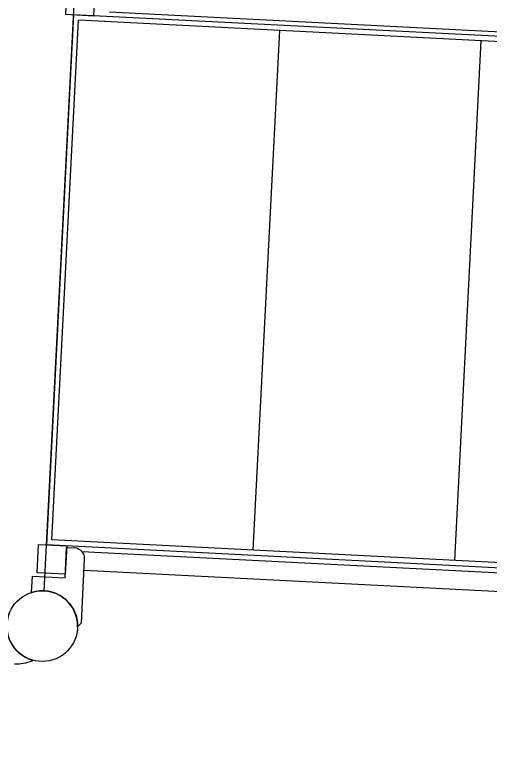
# Model space of a CAD drawing. Header units: feet. Extents: x 10084 to 13321, y 3329 to 8503.
# Drawn here: x 11178.989 to 11181.791, y 5247.931 to 5252.228 of the extents above; entities that cross this region are included whole.
import ezdxf

# ---------------------------------------------------------------- set-up
doc = ezdxf.new("R2010")
doc.units = ezdxf.units.FT
doc.header["$LTSCALE"] = 40
doc.header["$MEASUREMENT"] = 0
doc.layers.add('amenity center', color=31, linetype='Continuous')
doc.layers.add('Level 1', color=7, linetype='Continuous')

msp = doc.modelspace()

# ---------------------------------------------------------------- linework, layer by layer
at = {"layer": 'amenity center', "color": 7, "ltscale": 100}
msp.add_line((11179.1622, 5248.8355), (11179.3492, 5252.4974), dxfattribs=at)
at = {"layer": 'amenity center', "color": 7}
for p, q in [((11179.3354, 5252.2269), (11179.176, 5249.106)), ((11184.11, 5251.983), (11179.3354, 5252.2269)), ((11179.5477, 5252.2447), (11183.9006, 5252.0223)), ((11179.2083, 5249.1352), (11179.3646, 5252.1946)), ((11184.1084, 5251.9523), (11179.3646, 5252.1946)), ((11180.3943, 5249.0746), (11180.5505, 5252.134)), ((11181.5802, 5249.014), (11181.7365, 5252.0734)), ((11183.9521, 5248.8929), (11179.2083, 5249.1352)), ((11183.9505, 5248.8621), (11179.176, 5249.106)), ((11179.2863, 5248.9126), (11179.2953, 5249.0899)), ((11179.2953, 5249.0899), (11179.3419, 5249.0875)), ((11179.3853, 5249.0667), (11183.7383, 5248.8444)), ((11179.3819, 5248.6461), (11179.4011, 5249.0219)), ((11179.3978, 5248.9564), (11183.7146, 5248.7359)), ((11179.0891, 5248.8262), (11179.094, 5248.9225)), ((11179.094, 5248.9225), (11179.2863, 5248.9126)), ((11179.3819, 5248.6461), (11179.3598, 5248.6227))]:
    msp.add_line(p, q, dxfattribs=at)
at = {"layer": 'amenity center', "color": 7, "flags": 128}
for points in [[(11179.2973, 5252.3958), (11179.2888, 5252.2293), (11179.4552, 5252.2208), (11179.4638, 5252.3873)], [(11179.1209, 5248.942), (11179.1294, 5249.1084), (11179.2958, 5249.0999), (11179.2873, 5248.9335)]]:
    msp.add_lwpolyline(points, close=True, dxfattribs=at)
at = {"layer": 'amenity center', "color": 7, "ltscale": 100}
msp.add_circle((11179.1515, 5248.6275), 0.2083, dxfattribs=at)
at = {"layer": 'amenity center', "color": 7}
for centre, radius, start, end in [((11179.3387, 5249.0251), 0.0625, 357.0756, 87.0756), ((11179.1515, 5248.6275), 0.2083, 358.6936, 107.4405)]:
    msp.add_arc(centre, radius, start, end, dxfattribs=at)
at = {"layer": 'amenity center', "color": 7, "ltscale": 100}
for centre, radius, start, end in [((11179.1515, 5248.6275), 0.2083, 157.6044, 253.4207), ((11179.0914, 5248.4254), 0.0025, 291.2995, 73.4207), ((11179.0015, 5248.656), 0.25, 267.0756, 291.2995)]:
    msp.add_arc(centre, radius, start, end, dxfattribs=at)
at = {"layer": 'Level 1', "color": 35, "linetype": 'Continuous', "lineweight": 70, "flags": 128}
msp.add_lwpolyline([(11175.3411, 5310.2126, 0.212139), (11169.9667, 5250.9719), (11169.9667, 5250.9719, -0.258344), (11168.5446, 5171.1572)], format="xyb", dxfattribs=at)

doc.saveas('drawing.dxf')
